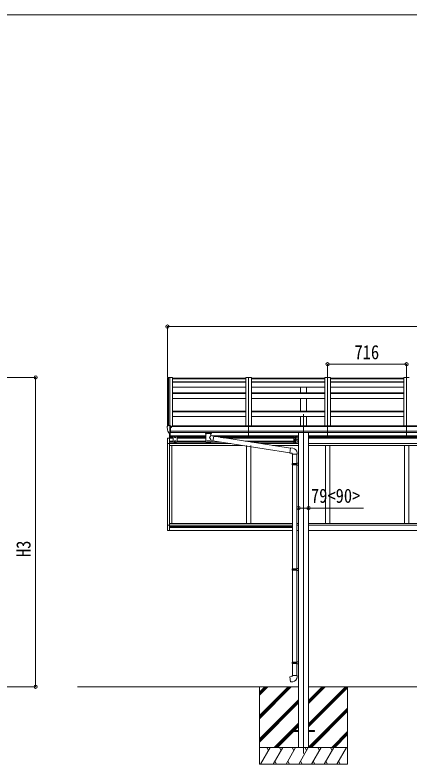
# Model space of a CAD drawing. Units: millimetres at full size, sheet at 1:30; details may follow other scales. Extents: x -8385 to 8479, y -5853 to 5787.
# Drawn here: x -21 to 3553, y -1005 to 5787 of the extents above; entities that cross this region are included whole.
import ezdxf
from ezdxf.enums import TextEntityAlignment as Align

# ---------------------------------------------------------------- set-up
doc = ezdxf.new("R2010")
doc.units = ezdxf.units.MM
doc.header["$LTSCALE"] = 30
doc.header["$PDMODE"] = 32
doc.header["$PDSIZE"] = 30
for name, color, linetype, lineweight in [('0-0_0', 7, 'Continuous', 9), ('0-1_本体', 4, 'Continuous', 9), ('0-2_部品', 7, 'Continuous', 9), ('0-8_PARTS2', 2, 'Continuous', 9), ('0-A_寸法', 6, 'Continuous', 9), ('1-1_GLASS', 4, 'Continuous', 9), ('1-2_GLASS_SEAL', 7, 'Continuous', 9), ('F-0_240', 7, 'Continuous', 9)]:
    doc.layers.add(name, color=color, linetype=linetype, lineweight=lineweight)
doc.styles.add('ＭＳ ゴシック', font='')
doc.styles.get('ＭＳ ゴシック').set_extended_font_data('MS Gothic')

msp = doc.modelspace()

# ---------------------------------------------------------------- linework, layer by layer
at = {"layer": '0-0_0'}
for p, q in [((546.71, -304.56), (2550.84, -304.56)), ((2196.04, -304.56), (2196.04, -1004.56)), ((2196.04, -565.29), (2456.77, -304.56)), ((2196.04, -579.43), (2470.91, -304.56)), ((2196.04, -593.57), (2485.05, -304.56)), ((2196.04, -381.44), (2272.92, -304.56)), ((2196.04, -367.3), (2258.77, -304.56)), ((2196.04, -353.16), (2244.63, -304.56)), ((2641.24, -640.59), (2977.27, -304.56)), ((2641.24, -654.73), (2991.41, -304.56)), ((2641.24, -456.74), (2793.42, -304.56)), ((2641.24, -442.6), (2779.27, -304.56)), ((2641.24, -428.46), (2765.13, -304.56)), ((2641.24, -304.56), (5850.84, -304.56)), ((2641.24, -668.87), (2996.04, -314.08)), ((2996.04, -304.56), (2996.04, -1004.56)), ((2196.04, -777.42), (2550.84, -422.62)), ((2196.04, -791.56), (2550.84, -436.77)), ((2196.04, -805.71), (2550.84, -450.91)), ((2641.24, -852.72), (2996.04, -497.92)), ((2653.54, -854.56), (2996.04, -512.07)), ((2667.68, -854.56), (2996.04, -526.21)), ((2331.03, -854.56), (2550.84, -634.75)), ((2499.68, -700.05), (2550.84, -648.9)), ((2513.82, -700.05), (2550.84, -663.04)), ((2345.17, -854.56), (2496.04, -703.7)), ((2359.31, -854.56), (2504.82, -709.05)), ((2851.53, -854.56), (2996.04, -710.05)), ((2865.67, -854.56), (2996.04, -724.2)), ((2879.81, -854.56), (2996.04, -738.34)), ((2996.04, -854.56), (2196.04, -854.56)), ((2206.32, -1004.56), (2292.93, -854.56)), ((2277.93, -880.54), (2262.93, -854.56)), ((2321.79, -1004.56), (2408.4, -854.56)), ((2393.4, -880.55), (2378.39, -854.56)), ((2437.26, -1004.56), (2523.87, -854.56)), ((2508.87, -880.54), (2493.86, -854.56)), ((2552.73, -1004.56), (2639.34, -854.56)), ((2624.34, -880.54), (2609.33, -854.56)), ((2668.2, -1004.56), (2754.81, -854.56)), ((2739.81, -880.54), (2724.81, -854.56)), ((2783.67, -1004.56), (2870.28, -854.56)), ((2840.28, -854.56), (2855.28, -880.54)), ((2899.14, -1004.56), (2985.75, -854.56)), ((2196.04, -1004.56), (2996.04, -1004.56)), ((2336.79, -978.58), (2351.79, -1004.56)), ((2452.26, -978.58), (2467.26, -1004.56)), ((2567.73, -978.58), (2582.73, -1004.56)), ((2683.2, -978.58), (2698.2, -1004.56)), ((2798.67, -978.58), (2813.67, -1004.56)), ((2914.14, -978.58), (2929.14, -1004.56))]:
    msp.add_line(p, q, dxfattribs=at)
at = {"layer": '0-1_本体'}
for p, q in [((1362.04, 2499.35), (1362.03, 2058.29)), ((1362.98, 2500.23), (1370.82, 2500.64)), ((1371.04, 2500.57), (1371.04, 2064.84)), ((1371.11, 2500.45), (1371.74, 2498.83)), ((1407.04, 2500.66), (1407.04, 2054.66)), ((2073.04, 2494.57), (1407.04, 2494.57)), ((1407.04, 2487.66), (2073.04, 2487.66)), ((1407.04, 2460.94), (2073.04, 2460.94)), ((1407.04, 2458.36), (2073.04, 2458.36)), ((2073.04, 2500.66), (2073.04, 2061.36)), ((2123.04, 2500.66), (2073.04, 2500.66)), ((2123.04, 2500.66), (2123.04, 2061.36)), ((2789.04, 2494.57), (2123.04, 2494.57)), ((2123.04, 2487.66), (2789.04, 2487.66)), ((2123.04, 2460.94), (2789.04, 2460.94)), ((2123.04, 2458.36), (2789.04, 2458.36)), ((2789.04, 2500.66), (2789.04, 2061.36)), ((2839.04, 2500.66), (2789.04, 2500.66)), ((2839.04, 2500.66), (2839.04, 2061.36)), ((3505.04, 2494.57), (2839.04, 2494.57)), ((2839.04, 2487.66), (3505.04, 2487.66)), ((2839.04, 2460.94), (3505.04, 2460.94)), ((2839.04, 2458.36), (3505.04, 2458.36)), ((3505.04, 2500.66), (3505.04, 2061.36)), ((3555.04, 2500.66), (3505.04, 2500.66)), ((1407.04, 2413.62), (2073.04, 2413.62)), ((2123.04, 2413.62), (2789.04, 2413.62)), ((2568.54, 2359.89), (2568.54, 2413.62)), ((2623.54, 2359.89), (2623.54, 2413.62)), ((2839.04, 2413.62), (3505.04, 2413.62)), ((1407.04, 2359.89), (2073.04, 2359.89)), ((1407.04, 2354.32), (2073.04, 2354.32)), ((1407.04, 2310.33), (2073.04, 2310.33)), ((2123.04, 2359.89), (2789.04, 2359.89)), ((2123.04, 2354.32), (2789.04, 2354.32)), ((2123.04, 2310.33), (2789.04, 2310.33)), ((2568.54, 2196.24), (2568.54, 2310.33)), ((2623.54, 2196.24), (2623.54, 2310.33)), ((2839.04, 2359.89), (3505.04, 2359.89)), ((2839.04, 2354.32), (3505.04, 2354.32)), ((2839.04, 2310.33), (3505.04, 2310.33)), ((1407.04, 2196.24), (2073.04, 2196.24)), ((1407.04, 2189.44), (2073.04, 2189.44)), ((2123.04, 2196.24), (2789.04, 2196.24)), ((2123.04, 2189.44), (2789.04, 2189.44)), ((2839.04, 2196.24), (3505.04, 2196.24)), ((2839.04, 2189.44), (3505.04, 2189.44)), ((1407.04, 2145.89), (2073.04, 2145.89)), ((2123.04, 2145.89), (2789.04, 2145.89)), ((2568.54, 2061.36), (2568.54, 2145.89)), ((2623.54, 2061.36), (2623.54, 2145.89)), ((2839.04, 2145.89), (3505.04, 2145.89)), ((7103.53, 2054.66), (1388.54, 2054.66)), ((1412.04, 2054.66), (1412.04, 2061.36)), ((7080.04, 2061.36), (1412.04, 2061.36)), ((1388.54, 2013.43), (7103.53, 2013.43)), ((7103.53, 2001.59), (1388.54, 2001.66)), ((2550.84, 2001.5), (2550.84, -854.58)), ((2641.24, 2001.5), (2641.24, -854.58))]:
    msp.add_line(p, q, dxfattribs=at)
msp.add_lwpolyline([(1371.74, 2064.84), (1371.74, 2500.66), (1407.04, 2500.66)], dxfattribs=at)
msp.add_circle((1396.01, 2049.92), 3, dxfattribs=at)
for centre, radius, start, end in [((1363.04, 2499.24), 1, 93, 173.32986), ((1370.83, 2500.34), 0.301, 21.06327, 92.86679)]:
    msp.add_arc(centre, radius, start, end, dxfattribs=at)
at = {"layer": '0-2_部品'}
for p, q in [((1360.04, 2055.47), (1360.04, 2054.84)), ((1366.95, 2064.27), (1362.88, 2058.46)), ((1382.04, 1996.34), (1382.04, 2064.84)), ((1383.54, 2063.92), (1382.04, 2063.92)), ((1388.54, 2055.11), (1382.04, 2055.5)), ((1383.54, 2063.92), (1383.54, 2057.75)), ((1393.21, 2062.42), (1383.54, 2063.14)), ((1383.54, 2060.15), (1397.54, 2060.1)), ((1393.01, 2049.92), (1393.54, 2049.92)), ((1393.54, 2049.92), (1393.84, 2049.92)), ((1394.04, 2060.11), (1394.04, 2062.01)), ((1398.54, 2058.99), (1398.54, 2054.66)), ((1374.41, 1998.15), (1364.67, 2013.53)), ((1380.54, 1996.43), (1376.83, 1996.66)), ((1380.54, 1996.43), (1382.04, 1996.34)), ((1382.04, 1998.54), (1382.54, 1998.54)), ((1382.54, 1998.54), (1383.04, 1999.54)), ((1388.54, 1999.54), (1383.04, 1999.54)), ((1706.33, 1995.33), (1706.33, 2001.45)), ((1710.43, 1990.83), (1710.42, 1910.54)), ((1756.23, 1973.26), (1756.23, 1990.84)), ((1781.46, 1969.35), (1756.23, 1973.27)), ((1760.33, 1995.33), (1760.33, 2001.45)), ((1756.25, 1910.54), (1756.23, 1927.17)), ((1756.23, 1926.92), (1774.43, 1924.09)), ((1781.46, 1969.35), (1774.43, 1924.09)), ((2472.9, 1817.52), (1774.7, 1925.83)), ((2476.57, 1859.45), (1781.14, 1967.34)), ((2497.56, 1859.39), (2476.72, 1861.21)), ((2492.64, 1803.65), (2538.64, 1803.65)), ((2494.64, 1803.65), (2494.64, 1720.99)), ((2536.64, 1803.65), (2536.64, 1723.55)), ((2538.64, 1803.65), (2538.64, 1814.56)), ((2492.64, 1718.99), (2493.64, 1720.99)), ((2492.64, 1718.99), (2536.64, 1718.99)), ((2492.64, 1718.99), (2492.64, 1710.99)), ((2492.64, 1710.99), (2536.64, 1710.99)), ((2492.64, 1710.99), (2493.64, 1708.99)), ((2493.64, 1720.99), (2536.64, 1720.99)), ((2493.64, 1708.99), (2536.64, 1708.99)), ((2494.64, 1708.99), (2494.64, 764.8)), ((2532.16, 1718.99), (2531.73, 1720.99)), ((2534.64, 1723.49), (2550.64, 1723.96)), ((2534.64, 1721.49), (2534.64, 1723.49)), ((2534.64, 1721.49), (2536.64, 1721.49)), ((2534.64, 1706.49), (2534.64, 1708.49)), ((2534.64, 1706.49), (2550.64, 1706.02)), ((2536.64, 1706.43), (2536.64, 767.36)), ((2550.64, 1723.96), (2550.64, 1706.02)), ((2492.64, 762.8), (2493.64, 764.8)), ((2492.64, 762.8), (2536.64, 762.8)), ((2492.64, 762.8), (2492.64, 754.8)), ((2492.64, 754.8), (2536.64, 754.8)), ((2492.64, 754.8), (2493.64, 752.8)), ((2493.64, 764.8), (2536.64, 764.8)), ((2493.64, 752.8), (2536.64, 752.8)), ((2494.64, 752.8), (2494.64, -80.36)), ((2532.16, 762.8), (2531.73, 764.8)), ((2534.64, 767.3), (2550.64, 767.77)), ((2534.64, 765.3), (2534.64, 767.3)), ((2534.64, 765.3), (2536.64, 765.3)), ((2534.64, 750.3), (2534.64, 752.3)), ((2534.64, 750.3), (2550.64, 749.83)), ((2536.64, 750.24), (2536.64, -77.8)), ((2550.64, 767.77), (2550.64, 749.83)), ((2492.64, -82.36), (2493.64, -80.36)), ((2492.64, -82.36), (2536.64, -82.36)), ((2492.64, -82.36), (2492.64, -90.36)), ((2492.64, -90.36), (2536.64, -90.36)), ((2492.64, -90.36), (2493.64, -92.36)), ((2493.64, -80.36), (2536.64, -80.36)), ((2493.64, -92.36), (2536.64, -92.36)), ((2494.64, -92.36), (2494.64, -202.36)), ((2532.16, -82.36), (2531.73, -80.36)), ((2534.64, -77.86), (2550.64, -77.39)), ((2534.64, -79.86), (2534.64, -77.86)), ((2534.64, -79.86), (2536.64, -79.86)), ((2534.64, -94.86), (2534.64, -92.86)), ((2534.64, -94.86), (2550.64, -95.33)), ((2536.64, -94.92), (2536.64, -202.36)), ((2550.64, -77.39), (2550.64, -95.33)), ((2492.64, -202.36), (2538.64, -202.36)), ((2492.64, -212.36), (2492.64, -202.36)), ((2538.64, -202.36), (2538.64, -213.28))]:
    msp.add_line(p, q, dxfattribs=at)
at = {"layer": '0-2_部品', "color": 4}
for p, q in [((2495.84, -700.05), (2495.84, -709.05)), ((2495.84, -700.05), (2550.84, -700.05)), ((2495.84, -709.05), (2550.84, -709.05)), ((2640.84, -700.05), (2695.84, -700.05)), ((2640.84, -709.05), (2695.84, -709.05)), ((2695.84, -700.05), (2695.84, -709.05))]:
    msp.add_line(p, q, dxfattribs=at)
at = {"layer": '0-2_部品'}
for points in [[(1382.04, 2064.84), (1370.04, 2064.84), (1367.7, 2064.7)], [(1388.54, 1999.54), (1388.54, 2057.75), (1383.54, 2057.75)], [(1393.21, 2062.42), (1393.38, 2062.4), (1393.54, 2062.37), (1393.68, 2062.33), (1393.8, 2062.28), (1393.9, 2062.22), (1393.98, 2062.15), (1394.02, 2062.08), (1394.04, 2062.01)], [(1393.84, 2051.11), (1393.84, 2049.92), (1398.54, 2049.92)], [(1398.54, 2051.54), (1398.54, 2049.92), (1399.01, 2049.92)], [(1382.04, 2010.23), (1385.2, 2010.64), (1388.54, 2011.07)], [(1706.37, 1995.28), (1706.35, 1995.63), (1706.59, 1996.59), (1707.11, 1997.47), (1707.92, 1998.31), (1709.03, 1999.11), (1710.43, 1999.83)], [(1706.37, 1995.39), (1706.35, 1995.03), (1706.59, 1994.08), (1707.11, 1993.19), (1707.92, 1992.35), (1709.03, 1991.56), (1710.43, 1990.83)], [(1756.23, 1999.82), (1756.47, 1999.73), (1757.82, 1998.99), (1758.93, 1998.15), (1759.69, 1997.28), (1760.15, 1996.38), (1760.32, 1995.49)], [(1756.23, 1990.84), (1756.47, 1990.94), (1757.82, 1991.67), (1758.93, 1992.52), (1759.69, 1993.39), (1760.15, 1994.29), (1760.32, 1995.17)], [(2476.72, 1861.21), (2472.71, 1815.39), (2492.64, 1813.65), (2492.64, 1803.65)], [(2532.16, 1718.99), (2532.16, 1710.99), (2531.73, 1708.99)], [(2534.64, 1708.49), (2536.64, 1708.49), (2536.64, 1721.49)], [(2532.16, 762.8), (2532.16, 754.8), (2531.73, 752.8)], [(2534.64, 752.3), (2536.64, 752.3), (2536.64, 765.3)], [(2532.16, -82.36), (2532.16, -90.36), (2531.73, -92.36)], [(2534.64, -92.86), (2536.64, -92.86), (2536.64, -79.86)], [(2497.56, -258.11), (2476.72, -259.93), (2472.71, -214.1), (2492.64, -212.36)]]:
    msp.add_lwpolyline(points, dxfattribs=at)
for centre, radius, start, end in [((1363.04, 2055.47), 3, 93, 180), ((1552.53, 2054.84), 192.49, 180.0008, 192.1233), ((1367.76, 2063.7), 1, 93.5, 145), ((1396.04, 2049.92), 2.5, 151.64236, 180), ((1396.04, 2049.92), 2.5, 0, 151.64236), ((1367.26, 2015.03), 3, 191.83348, 210), ((1377.01, 1999.65), 3, 210, 266.5), ((1723.4, 1950.12), 51.38, 92.46126, 104.61963), ((1743.29, 1950.12), 51.38, 75.38037, 87.53874), ((2493.64, 1814.56), 45, 0, 85), ((2493.64, -213.28), 45, 275, 0)]:
    msp.add_arc(centre, radius, start, end, dxfattribs=at)
for centre, major_axis, ratio, start_param, end_param in [((1397.54, 2058.99), (-0.02, 1.1), 0.906239, 4.6917496, 6.2625459), ((1733.33, 1989.64), (-22.91, -0.42), 0.072511, 4.711586, 6.2823824), ((1733.36, 1991.27), (-22.91, -0.42), 0.072511, 4.711586, 6.2823824), ((1733.31, 1991.26), (22.92, -0.42), 0.07247, 0.0008089, 1.5716053), ((1733.31, 1989.64), (22.92, -0.42), 0.07247, 0.0008089, 1.5716053), ((1735.89, 1951.06), (20.32, 22.25), 0.045535, 4.9756507, 6.2441899), ((1744.33, 1995.33), (16, 0), 0.361356, 0, 0.0194874), ((1744.33, 1995.33), (16, 0), 0.361356, 6.2636979, 6.2831853), ((1733.33, 1910.54), (22.92, 0), 0.101955, 6.2829723, 9.4248207), ((1733.33, 1910.54), (22.92, 0), 0.101955, 3.1415499, 6.2833984), ((1733.33, 1922.98), (22.91, 0), 0.122865, 6.2831853, 9.424778), ((1733.33, 1953.71), (-22.81, 26.62), 0.234429, 3.1563334, 4.5976381)]:
    msp.add_ellipse(centre, major_axis=major_axis, ratio=ratio, start_param=start_param, end_param=end_param, dxfattribs=at)
at = {"layer": '0-8_PARTS2'}
for p, q in [((1382.04, 2497.51), (1382.04, 1978.23)), ((2098.04, 2497.51), (2098.04, 1978.23)), ((2814.04, 2497.51), (2814.04, 1978.23)), ((3530.04, 2497.51), (3530.04, 1978.23)), ((2596.04, 2167.04), (2596.04, -908.2))]:
    msp.add_line(p, q, dxfattribs=at)
at = {"layer": '0-A_寸法'}
for p, q in [((1362.04, 2962.35), (1362.04, 2506.77)), ((1362.04, 2962.35), (7130.04, 2962.35)), ((2814.04, 2620.91), (2814.04, 2503.3)), ((2814.04, 2620.91), (3530.04, 2620.91)), ((3530.04, 2620.91), (3530.04, 2503.3)), ((166.78, 2500.66), (-1139.65, 2500.66)), ((166.78, -304.55), (166.78, 2500.66)), ((2550.84, 1316.7), (2641.24, 1316.7)), ((2641.24, 1316.7), (3141.24, 1316.7)), ((166.78, -304.55), (-439.2, -304.55))]:
    msp.add_line(p, q, dxfattribs=at)
for p in [(1362.04, 2962.35), (2814.04, 2620.91), (3530.04, 2620.91), (166.78, 2500.66), (2550.84, 1316.7), (2641.24, 1316.7), (166.78, -304.55)]:
    msp.add_point(p, dxfattribs=at)
at = {"layer": '1-1_GLASS'}
for p, q in [((1381.84, 1970.05), (1417.34, 1970.05)), ((1446.34, 1970.05), (1710.43, 1970.05)), ((1763.67, 1970.05), (2510.64, 1970.05)), ((2641.24, 1970.05), (5850.84, 1970.05)), ((1381.84, 1966.55), (1414.34, 1966.55)), ((1381.84, 1957.55), (1414.34, 1957.55)), ((1381.84, 1954.05), (1414.34, 1954.05)), ((1381.84, 1949.75), (1381.84, 1749.55)), ((1414.34, 1949.05), (1381.84, 1949.05)), ((1381.84, 1923.05), (1414.34, 1923.05)), ((1381.84, 1914.05), (1414.34, 1914.05)), ((1449.34, 1966.55), (1710.43, 1966.55)), ((1449.34, 1957.55), (1710.43, 1957.55)), ((1449.34, 1954.05), (1710.43, 1954.05)), ((1710.42, 1949.05), (1449.34, 1949.05)), ((1449.34, 1923.05), (1710.42, 1923.05)), ((1449.34, 1914.05), (1710.42, 1914.05)), ((1756.25, 1914.05), (1850.67, 1914.05)), ((1786.23, 1966.55), (2508.66, 1966.55)), ((1844.24, 1957.55), (2508.64, 1957.55)), ((1866.8, 1954.05), (2508.64, 1954.05)), ((2447.91, 1949.05), (1899.03, 1949.05)), ((2066.62, 1923.05), (2508.64, 1923.05)), ((2124.63, 1914.05), (2508.64, 1914.05)), ((2508.64, 1949.05), (2447.91, 1949.05)), ((2641.24, 1966.55), (5850.84, 1966.55)), ((2641.24, 1957.55), (5850.84, 1957.55)), ((2641.24, 1954.05), (5850.84, 1954.05)), ((5850.84, 1949.05), (2641.24, 1949.05)), ((1361.84, 1900.35), (1361.84, 1798.75)), ((1361.84, 1884.55), (1361.84, 1161.74)), ((1937.69, 1900.55), (1381.84, 1900.55)), ((2040.82, 1884.55), (1381.84, 1884.55)), ((1381.84, 1884.55), (1381.84, 1112.55)), ((1401.84, 1884.55), (1401.84, 1814.55)), ((1401.84, 1884.55), (1401.84, 1177.55)), ((2078.04, 1884.55), (2078.04, 1177.55)), ((2078.04, 1878.78), (2078.04, 1814.55)), ((2118.04, 1884.55), (2118.04, 1177.55)), ((2118.04, 1872.57), (2118.04, 1814.55)), ((2211.65, 1900.55), (2550.64, 1900.55)), ((2550.64, 1884.55), (2314.79, 1884.55)), ((2641.24, 1900.55), (5850.84, 1900.55)), ((2641.24, 1884.55), (5850.84, 1884.55)), ((2794.04, 1884.55), (2794.04, 1814.55)), ((2794.04, 1884.55), (2794.04, 1177.55)), ((2834.04, 1884.55), (2834.04, 1814.55)), ((2834.04, 1884.55), (2834.04, 1177.55)), ((3510.04, 1884.55), (3510.04, 1814.55)), ((3510.04, 1884.55), (3510.04, 1177.55)), ((3550.04, 1884.55), (3550.04, 1814.55)), ((3550.04, 1884.55), (3550.04, 1177.55)), ((1381.84, 1177.55), (2494.64, 1177.55)), ((1381.84, 1161.55), (2492.64, 1161.55)), ((2536.84, 1177.55), (2550.84, 1177.55)), ((2536.84, 1161.55), (2550.84, 1161.55)), ((2641.24, 1177.55), (5850.84, 1177.55)), ((2641.24, 1161.55), (5850.84, 1161.55)), ((1381.84, 1148.05), (2494.64, 1148.05)), ((1381.84, 1139.05), (2494.64, 1139.05)), ((1381.84, 1113.05), (2494.64, 1113.05)), ((2536.84, 1113.05), (2550.84, 1113.05)), ((2641.24, 1113.05), (5850.84, 1113.05))]:
    msp.add_line(p, q, dxfattribs=at)
at = {"layer": '1-2_GLASS_SEAL'}
for p, q in [((1380.34, 1949.84), (1380.34, 1996.44)), ((1381.84, 1949.84), (1381.84, 1996.35)), ((1387.34, 1970.35), (1387.34, 1999.55)), ((1418.34, 1971.35), (1414.34, 1967.35)), ((1445.34, 1971.35), (1418.34, 1971.35)), ((1445.34, 1971.35), (1449.34, 1967.35)), ((2513.64, 1971.35), (2550.64, 1971.35)), ((2548.14, 1971.35), (2548.14, 1936.35)), ((2550.64, 1971.35), (2550.64, 1936.35)), ((1361.34, 1943.55), (1361.34, 1900.65)), ((1381.84, 1949.85), (1366.55, 1949.04)), ((1414.34, 1967.35), (1414.34, 1913.85)), ((1418.34, 1909.85), (1414.34, 1913.85)), ((1445.34, 1909.85), (1418.34, 1909.85)), ((1431.84, 1926.35), (1425.34, 1922.6)), ((1425.34, 1922.6), (1425.34, 1915.09)), ((1425.34, 1915.09), (1431.84, 1911.34)), ((1438.34, 1922.6), (1431.84, 1926.35)), ((1431.84, 1911.34), (1438.34, 1915.09)), ((1438.34, 1915.09), (1438.34, 1922.6)), ((1445.34, 1909.85), (1449.34, 1913.85)), ((1449.34, 1913.85), (1449.34, 1967.35)), ((2508.64, 1966.35), (2508.64, 1941.35)), ((2508.64, 1931.35), (2508.64, 1906.35)), ((2513.64, 1936.35), (2550.64, 1936.35)), ((2513.64, 1936.35), (2550.64, 1936.35)), ((2548.14, 1953.85), (2541.14, 1953.85)), ((2548.14, 1918.85), (2541.14, 1918.85)), ((2547.64, 1966.85), (2546.83, 1966.7)), ((2547.64, 1958.85), (2546.83, 1958.99)), ((2547.64, 1948.85), (2546.83, 1948.7)), ((2547.64, 1940.85), (2546.83, 1940.99)), ((2547.64, 1931.85), (2546.83, 1931.7)), ((2547.64, 1923.85), (2546.83, 1923.99)), ((2547.64, 1913.85), (2546.83, 1913.7)), ((2547.64, 1905.85), (2546.83, 1905.99)), ((2547.64, 1958.85), (2548.14, 1958.93)), ((2547.64, 1940.85), (2548.14, 1940.93)), ((2547.64, 1923.85), (2548.14, 1923.93)), ((2547.64, 1905.85), (2548.14, 1905.93)), ((2548.14, 1936.35), (2548.14, 1901.35)), ((2550.64, 1936.35), (2550.64, 1901.35)), ((1381.84, 1900.65), (1361.34, 1900.65)), ((2513.64, 1901.35), (2550.64, 1901.35)), ((1361.34, 1119.13), (1361.34, 1162.04)), ((1381.84, 1162.04), (1361.34, 1162.04)), ((1381.84, 1112.84), (1366.55, 1113.64))]:
    msp.add_line(p, q, dxfattribs=at)
for points in [[(1425.34, 1966.1), (1431.84, 1969.85), (1438.34, 1966.1)], [(1438.34, 1966.1), (1438.34, 1958.59), (1431.84, 1954.84), (1425.34, 1958.59), (1425.34, 1966.1)], [(2548.14, 1958.85), (2541.14, 1953.85), (2548.14, 1948.85)], [(2548.14, 1923.85), (2541.14, 1918.85), (2548.14, 1913.85)], [(2548.52, 1962.85), (2547.89, 1964.03), (2545.66, 1965.15)], [(2548.52, 1962.85), (2547.89, 1961.66), (2545.66, 1960.55)], [(2548.52, 1944.85), (2547.89, 1946.03), (2545.66, 1947.15)], [(2548.52, 1944.85), (2547.89, 1943.66), (2545.66, 1942.55)], [(2548.52, 1927.85), (2547.89, 1929.03), (2545.66, 1930.15)], [(2548.52, 1927.85), (2547.89, 1926.66), (2545.66, 1925.55)], [(2548.52, 1909.85), (2547.89, 1911.03), (2545.66, 1912.15)], [(2548.52, 1909.85), (2547.89, 1908.66), (2545.66, 1907.55)], [(2547.64, 1958.85), (2547.64, 1966.85), (2548.14, 1966.76), (2548.14, 1958.93)], [(2547.64, 1940.85), (2547.64, 1948.85), (2548.14, 1948.76), (2548.14, 1940.93)], [(2547.64, 1923.85), (2547.64, 1931.85), (2548.14, 1931.76), (2548.14, 1923.93)], [(2547.64, 1905.85), (2547.64, 1913.85), (2548.14, 1913.76), (2548.14, 1905.93)]]:
    msp.add_lwpolyline(points, dxfattribs=at)
for points in [[(2525.64, 1954.84), (2532.14, 1958.59), (2532.14, 1966.1), (2525.64, 1969.85), (2519.14, 1966.1), (2519.14, 1958.59)], [(2518.64, 1911.34), (2525.14, 1915.09), (2525.14, 1922.6), (2518.64, 1926.35), (2512.14, 1922.6), (2512.14, 1915.09)]]:
    msp.add_lwpolyline(points, close=True, dxfattribs=at)
for centre, radius in [((1431.84, 1962.35), 8.5), ((1431.84, 1962.35), 7.5), ((2525.64, 1962.35), 8.5), ((2525.64, 1962.35), 7.5), ((1431.84, 1918.85), 8.5), ((1431.84, 1918.85), 7.5), ((1431.84, 1962.35), 6.5), ((1431.84, 1918.85), 6.5), ((2518.64, 1918.85), 8.5), ((2518.64, 1918.85), 7.5), ((2518.64, 1918.85), 6.5), ((2525.64, 1962.35), 6.5), ((2525.64, 1945.35), 4.25)]:
    msp.add_circle(centre, radius, dxfattribs=at)
for centre, radius, start, end in [((2513.64, 1966.35), 5, 90, 180), ((1366.84, 1943.55), 5.5, 93, 180), ((2513.64, 1941.35), 5, 180, 270), ((2513.64, 1931.35), 5, 90, 180), ((2513.64, 1906.35), 5, 180, 270), ((2518.64, 1953.85), 4.25, 94.76077, 6.29431), ((2525.64, 1927.35), 4.25, 274.76077, 186.29431), ((2525.64, 1910.35), 4.25, 173.70569, 85.23923), ((2551.74, 1962.85), 6.5, 147.94412, 212.05588), ((2551.74, 1944.85), 6.5, 147.94412, 212.05588), ((2551.74, 1927.85), 6.5, 147.94412, 212.05588), ((2551.74, 1909.85), 6.5, 147.94412, 212.05588), ((2546.99, 1965.82), 0.9, 100, 147.94412), ((2546.99, 1959.87), 0.9, 212.05588, 260), ((2546.99, 1947.82), 0.9, 100, 147.94412), ((2546.99, 1941.87), 0.9, 212.05588, 260), ((2546.99, 1930.82), 0.9, 100, 147.94412), ((2546.99, 1924.87), 0.9, 212.05588, 260), ((2546.99, 1912.82), 0.9, 100, 147.94412), ((2546.99, 1906.87), 0.9, 212.05588, 260), ((1366.84, 1119.13), 5.5, 180, 267)]:
    msp.add_arc(centre, radius, start, end, dxfattribs=at)
at = {"layer": 'F-0_240', "color": 5}
msp.add_line((-8385.45, 5787.34), (8054.55, 5787.34), dxfattribs=at)

# ---------------------------------------------------------------- texts
at = {"layer": '0-A_寸法', "color": 7, "style": 'ＭＳ ゴシック', "width": 0.85}
for s, p in [('716', (3058.04, 2626.91)), ('79<90>', (2663.24, 1324.7))]:
    msp.add_text(s, height=129, dxfattribs=at).set_placement(p, align=Align.BOTTOM_LEFT)
msp.add_text('H3', height=129, rotation=90, dxfattribs=at).set_placement((158.78, 872.05), align=Align.BOTTOM_LEFT)

doc.saveas('drawing.dxf')
